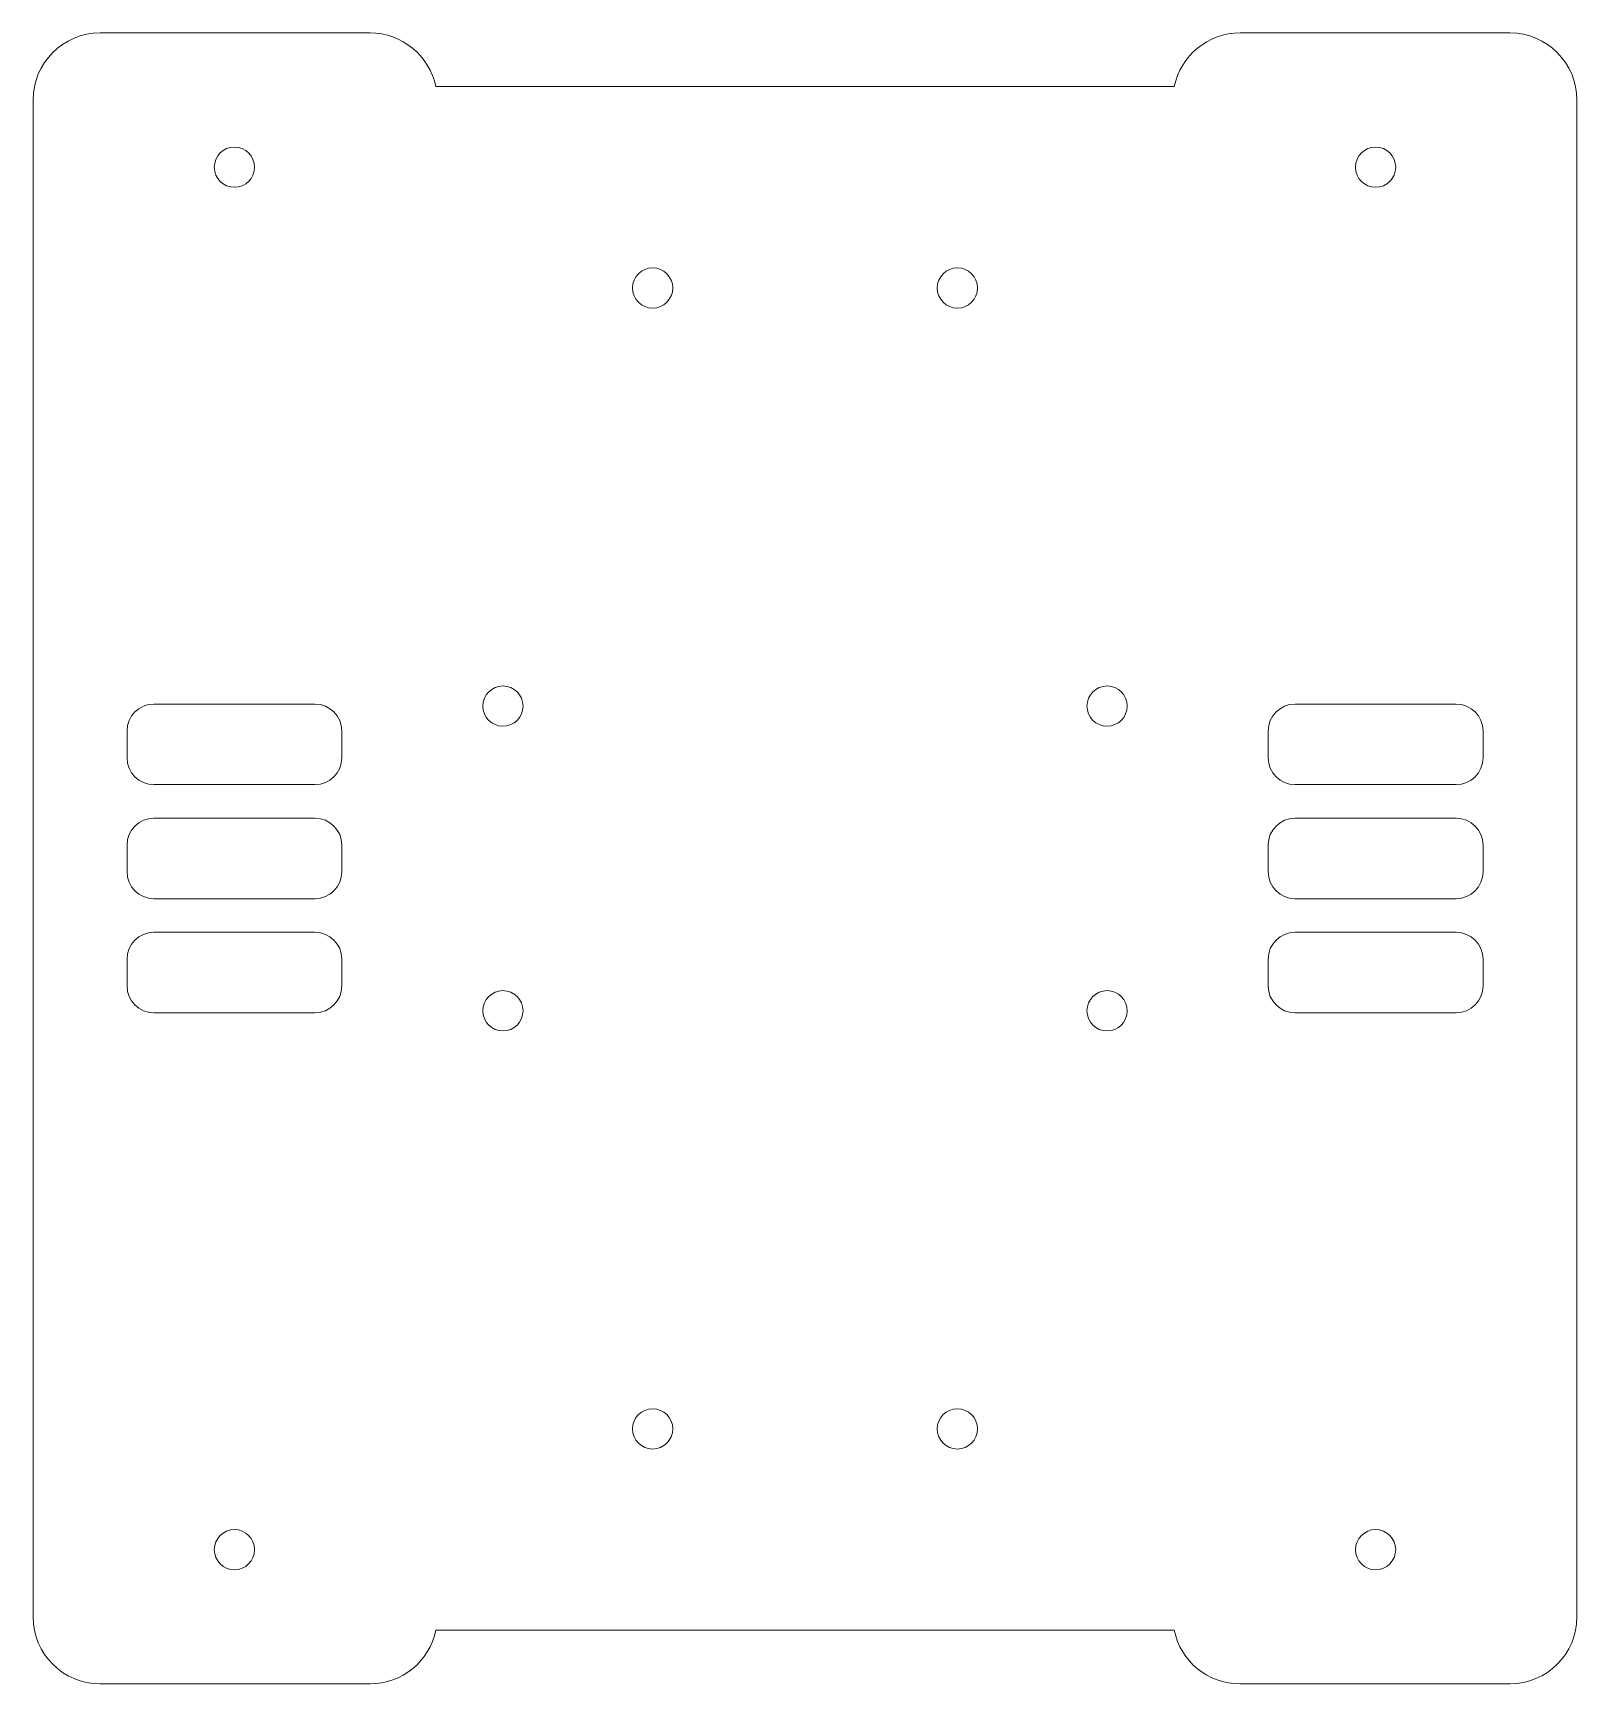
# Model space of a CAD drawing. Header units: millimetres. Extents: x -10 to 105, y -37 to 86.
import ezdxf

# ---------------------------------------------------------------- set-up
doc = ezdxf.new("R2010")
doc.units = ezdxf.units.MM

msp = doc.modelspace()

# ---------------------------------------------------------------- linework, layer by layer
at = {"color": 7, "linetype": 'Continuous', "lineweight": 15}
for p, q in [((15.53, 85.91), (-4.57, 85.91)), ((100.43, 85.91), (80.33, 85.91)), ((75.43, 81.91), (20.43, 81.91)), ((-9.57, 80.91), (-9.57, -32.09)), ((105.43, -32.09), (105.43, 80.91)), ((-0.57, 35.91), (11.43, 35.91)), ((84.43, 35.91), (96.43, 35.91)), ((-2.57, 31.91), (-2.57, 33.91)), ((13.43, 33.91), (13.43, 31.91)), ((82.43, 31.91), (82.43, 33.91)), ((98.43, 33.91), (98.43, 31.91)), ((11.43, 29.91), (-0.57, 29.91)), ((96.43, 29.91), (84.43, 29.91)), ((-0.57, 27.41), (11.43, 27.41)), ((84.43, 27.41), (96.43, 27.41)), ((-2.57, 23.41), (-2.57, 25.41)), ((13.43, 25.41), (13.43, 23.41)), ((82.43, 23.41), (82.43, 25.41)), ((98.43, 25.41), (98.43, 23.41)), ((11.43, 21.41), (-0.57, 21.41)), ((96.43, 21.41), (84.43, 21.41)), ((-0.57, 18.91), (11.43, 18.91)), ((84.43, 18.91), (96.43, 18.91)), ((-2.57, 14.91), (-2.57, 16.91)), ((13.43, 16.91), (13.43, 14.91)), ((82.43, 14.91), (82.43, 16.91)), ((98.43, 16.91), (98.43, 14.91)), ((11.43, 12.91), (-0.57, 12.91)), ((96.43, 12.91), (84.43, 12.91)), ((20.43, -33.09), (75.43, -33.09)), ((-4.57, -37.09), (15.53, -37.09)), ((80.33, -37.09), (100.43, -37.09))]:
    msp.add_line(p, q, dxfattribs=at)
for centre in [(5.43, 75.91), (90.43, 75.91), (36.58, 66.91), (59.28, 66.91), (25.43, 35.76), (70.43, 35.76), (25.43, 13.06), (70.43, 13.06), (36.58, -18.09), (59.28, -18.09), (5.43, -27.09), (90.43, -27.09)]:
    msp.add_circle(centre, 1.5, dxfattribs=at)
for centre, radius, start, end in [((-4.57, 80.91), 5, 90, 180), ((15.53, 80.91), 5, 11.537, 90), ((80.33, 80.91), 5, 90, 168.463), ((100.43, 80.91), 5, 0, 90), ((-0.57, 33.91), 2, 90, 180), ((11.43, 33.91), 2, 0, 90), ((84.43, 33.91), 2, 90, 180), ((96.43, 33.91), 2, 0, 90), ((-0.57, 31.91), 2, 180, 270), ((11.43, 31.91), 2, 270, 0), ((84.43, 31.91), 2, 180, 270), ((96.43, 31.91), 2, 270, 0), ((-0.57, 25.41), 2, 90, 180), ((11.43, 25.41), 2, 0, 90), ((84.43, 25.41), 2, 90, 180), ((96.43, 25.41), 2, 0, 90), ((-0.57, 23.41), 2, 180, 270), ((11.43, 23.41), 2, 270, 0), ((84.43, 23.41), 2, 180, 270), ((96.43, 23.41), 2, 270, 0), ((-0.57, 16.91), 2, 90, 180), ((11.43, 16.91), 2, 0, 90), ((84.43, 16.91), 2, 90, 180), ((96.43, 16.91), 2, 0, 90), ((-0.57, 14.91), 2, 180, 270), ((11.43, 14.91), 2, 270, 0), ((84.43, 14.91), 2, 180, 270), ((96.43, 14.91), 2, 270, 0), ((-4.57, -32.09), 5, 180, 270), ((15.53, -32.09), 5, 270, 348.463), ((80.33, -32.09), 5, 191.537, 270), ((100.43, -32.09), 5, 270, 0)]:
    msp.add_arc(centre, radius, start, end, dxfattribs=at)

doc.saveas('drawing.dxf')
